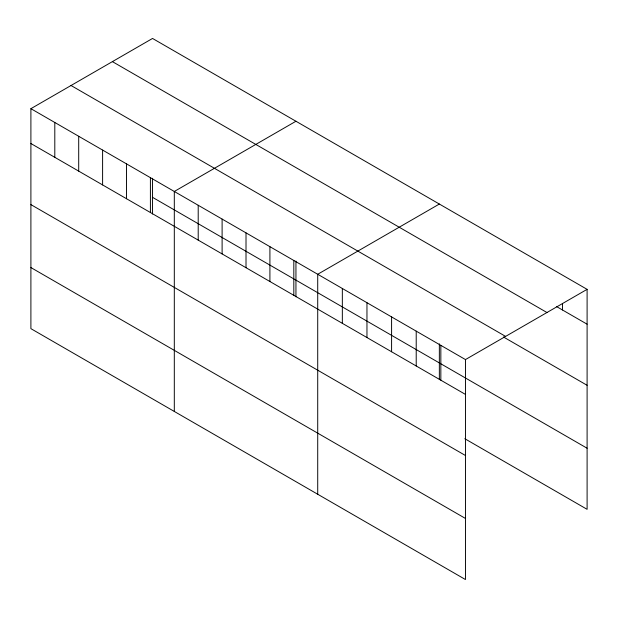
<?xml version="1.0" encoding="UTF-8"?>
<svg xmlns="http://www.w3.org/2000/svg" width="618" height="618" viewBox="0 0 618 618"><rect width="100%" height="100%" fill="white"/><g stroke="black" fill="none" stroke-linecap="round" stroke-linejoin="round"><path stroke-width="0.93" d="M30.9 108.675L465.462 359.576L465.462 579.545L30.9 328.652L30.9 108.675L152.538 38.455L587.1 289.348L587.1 509.325L464.798 438.71M295.945 121.252L174.307 191.472L174.307 411.449M439.352 204.04L317.714 274.268L317.714 494.245M465.462 359.576L587.1 289.348M556.725 306.659L587.1 324.187M112.399 61.63L546.961 312.523M71.039 85.508L505.601 336.401M503.376 336.941L587.1 385.284M152.538 197.335L587.1 448.228M30.9 143.523L465.462 394.415M30.9 204.612L465.462 455.512M30.9 267.563L465.462 518.456M562.473 303.384L562.473 309.973M440.843 345.354L440.843 380.201M439.352 343.847L439.352 379.583M416.215 331.14L416.215 365.98M391.588 316.918L391.588 351.766M366.961 302.704L366.961 337.544M342.341 288.482L342.341 323.33M295.945 261.059L295.945 296.794M293.813 260.472L293.813 295.311M269.911 246.667L269.911 281.514M246.01 232.87L246.01 267.718M222.109 219.073L222.109 253.913M198.208 205.276L198.208 240.116M152.538 178.262L152.538 213.998M150.406 177.675L150.406 212.515M126.505 163.878L126.505 198.718M102.603 150.074L102.603 184.921M78.702 136.277L78.702 171.124M54.801 122.48L54.801 157.32"/></g></svg>
